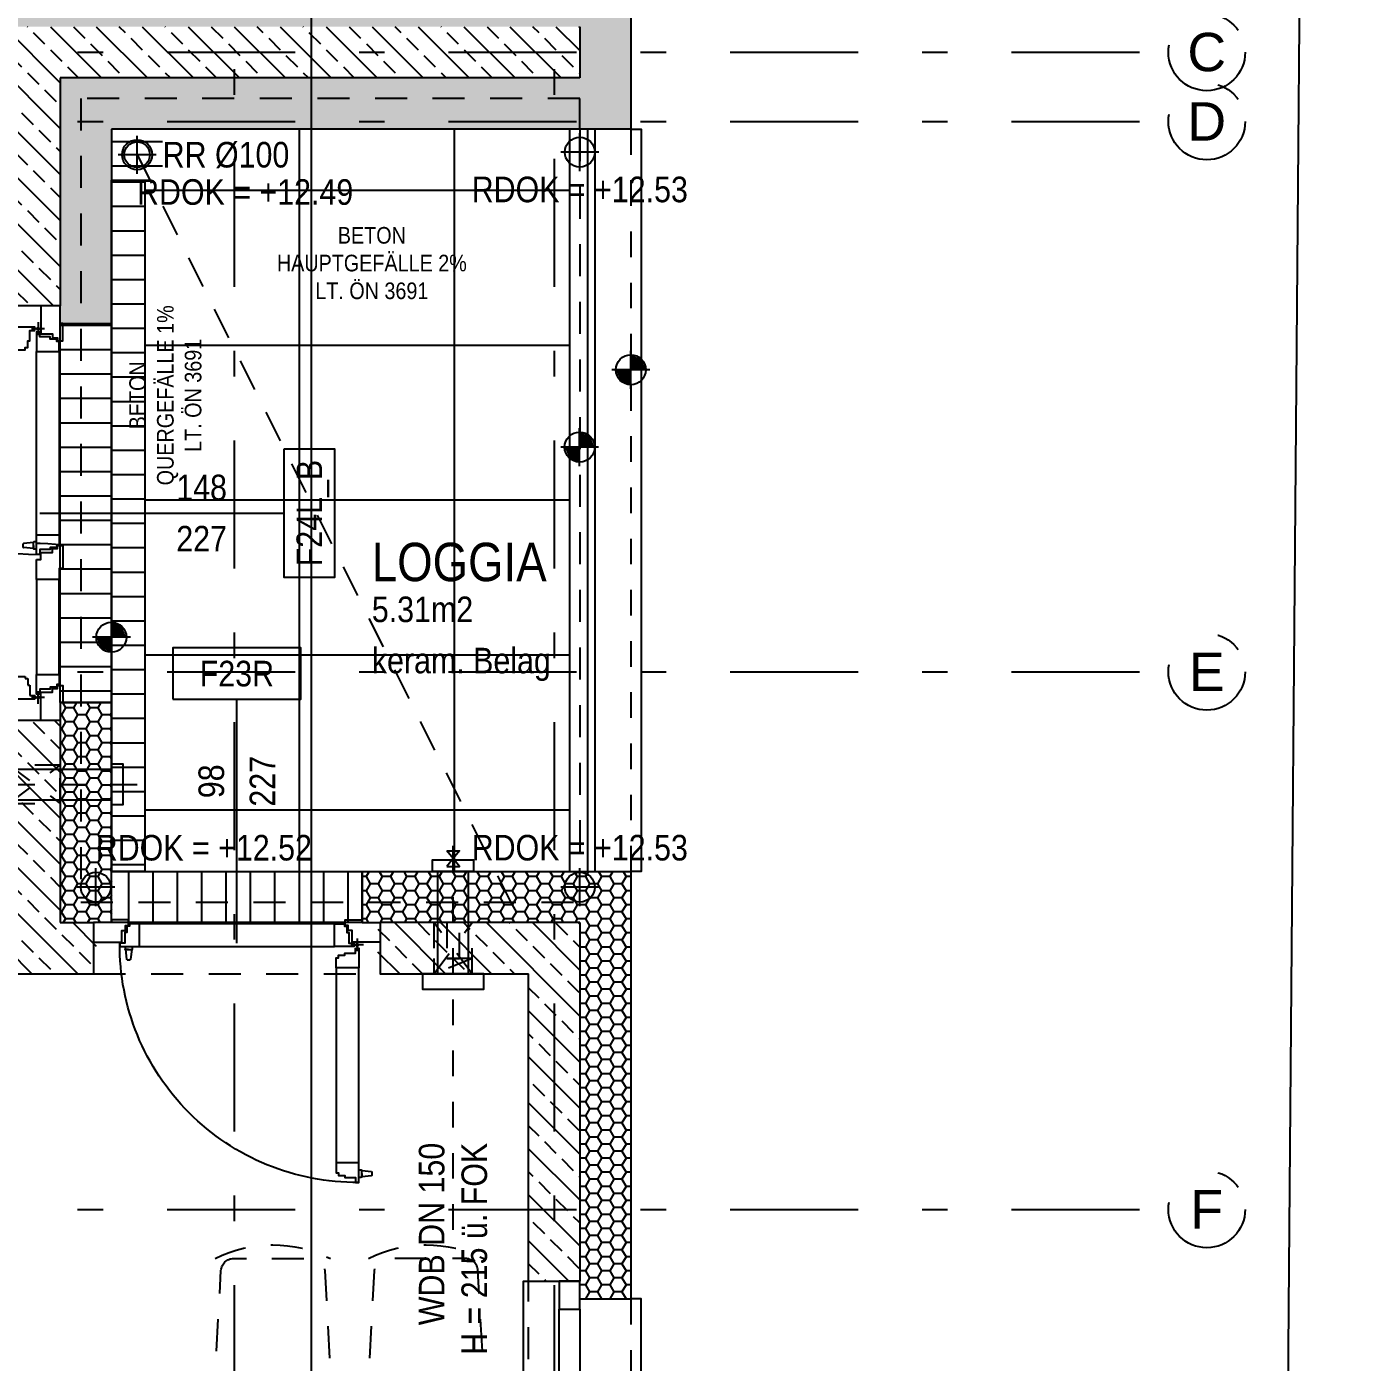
# Model space of a CAD drawing. Header units: millimetres. Extents: x 2821 to 2886, y 1688 to 1792.
# Drawn here: x 2880.12 to 2885.28, y 1729.22 to 1734.43 of the extents above; entities that cross this region are included whole.
import ezdxf
from ezdxf.enums import TextEntityAlignment as Align

# ---------------------------------------------------------------- set-up
doc = ezdxf.new("R2010")
doc.units = ezdxf.units.MM
doc.linetypes.add('HIDDEN2', pattern=[0.1875, 0.125, -0.0625])
doc.linetypes.add('STRICHPUNKT', pattern=[1, 0.5, -0.25, 0, -0.25])
for name, color, linetype in [('01-HID-G00-L04-ENTWÄSSERUNG', 8, 'HIDDEN2'), ('01-SYM-G00-L04-M0', 8, 'Continuous'), ('01-TXT---------M0', 1, 'Continuous'), ('01-TXT---------PP', 1, 'Continuous'), ('01-TXT-G00-L04-M0', 1, 'Continuous'), ('02-ANS-G00-L04-M0', 8, 'Continuous'), ('02-ANS-G00-L04-Rigol', 8, 'Continuous'), ('02-AXO-G00-L04-M0', 8, 'STRICHPUNKT'), ('02-DIM-G00-L04-ACHSEN', 8, 'Continuous'), ('02-FIL-G00-L04-LILA', 223, 'Continuous'), ('02-FIL-G00-L04-PLATTENBELAG', 253, 'Continuous'), ('02-FIL-G00-L04-STB', 8, 'Continuous'), ('02-HID-G00-L04-M0', 8, 'HIDDEN2'), ('02-TWA---------M0', 4, 'Continuous'), ('02-TWA-G00-L04-M0', 4, 'Continuous'), ('02-WDA---------M0', 8, 'Continuous'), ('02-WDA-G00-L04-M0', 8, 'Continuous'), ('03-SYM-G00-L04-M0', 8, 'Continuous'), ('04-HLP---------M0', 8, 'HIDDEN2'), ('04-STO---------M0', 1, 'Continuous'), ('04-STO-G00-L04-M0', 1, 'Continuous'), ('04-SYM---------EP', 8, 'Continuous'), ('04-SYM-G00-L04-EP', 8, 'Continuous'), ('04-TXT---------EP', 8, 'Continuous'), ('04-TXT-G00-L04-M0', 8, 'Continuous'), ('04-TXT-G00-L04-POS', 8, 'Continuous'), ('05-SYM---------M0', 8, 'Continuous'), ('05-TXT---------PP', 8, 'Continuous'), ('07-SAN---------M0', 8, 'Continuous'), ('07-SAN-G00-L04-M0', 8, 'Continuous'), ('09-SYM-G00-L04-GEHSTEIG', 8, 'Continuous'), ('09-VER-G00-L04-GRUNDSTÜCKSGRENZE', 161, 'Continuous')]:
    doc.layers.add(name, color=color, linetype=linetype)
doc.layers.add('07_MOB-G00-L04-M0', color=6, linetype='HIDDEN2', plot=False)
doc.styles.add('ARIAL', font='arial.ttf', dxfattribs={"width": 0.85})
doc.styles.get("Standard").update_dxf_attribs({"font": 'arial.ttf'})
doc.dimstyles.new('pp chromy&schneider', dxfattribs={"dimscale": 0.005, "dimtxt": 25, "dimasz": 10, "dimexe": 0, "dimexo": 0, "dimgap": 5, "dimtad": 1, "dimdec": 1, "dimlfac": 100, "dimrnd": 0.1, "dimzin": 9, "dimdsep": 46, "dimtxsty": 'ARIAL', "dimblk": 'c&s kote', "dimcen": 0, "dimse1": 1, "dimse2": 1, "dimclrd": 8, "dimclrt": 8, "dimadec": 0, "dimazin": 0, "dimtfac": 0.75, "dimtdec": 1, "dimtix": 1, "dimtmove": 2, "dimatfit": 0, "dimldrblk": 'NONE', "dimfxl": 1, "dimtolj": 1, "dimlwd": -1, "dimarcsym": 0})
pattern_1 = [(135, (2796.0732, 1683.69414), (-0.08980256, -0.08980256), []), (135, (2796.0732, 1683.78394), (-0.08980256, -0.08980256), [0.0635, -0.03175])]
pattern_2 = [(180, (2911.073195, 1728.69414), (-0.047625, -0.0274963), [0.03175, -0.0635]), (300, (2911.073195, 1728.69414), (0.047624994, -0.02749631), [0.03175, -0.0635]), (240, (2911.073195, 1728.69414), (-6e-09, -0.05499261), [-0.0635, 0.03175])]
pattern_3 = [(180, (2950.54736, 1762.02176), (-4e-11, -0.09525), [])]

# ---------------------------------------------------------------- blocks, each defined once
blk = doc.blocks.new('04-TXT')
blk.add_line((0, 0), (0.9529, 0))
at = {"layer": '04-TXT---------EP', "color": 8, "style": 'ARIAL', "width": 0.85}
blk.add_attdef('WIDTH', text='', height=0.1, dxfattribs=at).set_placement((0.6322, 0.05), align=Align.CENTER)
blk.add_attdef('HEIGHT', text='', height=0.1, dxfattribs=at).set_placement((0.6322, -0.05), align=Align.TOP_CENTER)
blk = doc.blocks.new('03-rar')
blk.add_circle((0, 0), 0.05)
at = {"layer": '01-TXT---------M0', "color": 8, "style": 'ARIAL', "width": 0.85}
blk.add_attdef('RR', text='', height=0.1, dxfattribs=at).set_placement((0, 0.1), align=Align.CENTER)
blk = doc.blocks.new('FENSTER_120')
at = {"layer": '02-WDA---------M0'}
for points in [[(-1.04, 0), (-1.04, -0.2)], [(-0.06, 0), (-0.06, -0.2)]]:
    blk.add_lwpolyline(points, dxfattribs=at)
at = {"layer": '04-HLP---------M0', "linetype": 'Continuous'}
for p, q in [((-0.0737, 0.9942), (-0.0637, 0.9942)), ((-0.0617, 0.9922), (-0.0235, 0.9879)), ((-0.0617, 0.9802), (-0.0617, 0.9922)), ((-0.0617, 0.9922), (-0.0617, 0.9682)), ((-0.0737, 0.9662), (-0.0637, 0.9662)), ((-0.0617, 0.9802), (-0.0617, 0.9682)), ((-0.0617, 0.9682), (-0.0235, 0.9724)), ((-0.0217, 0.986), (-0.0217, 0.9744)), ((-0.0217, 0.9802), (-0.0217, 0.9758)), ((-0.9849, 0.105), (-0.9807, 0.1432)), ((-0.9729, 0.105), (-0.9849, 0.105)), ((-0.9849, 0.105), (-0.9609, 0.105)), ((-0.9787, 0.145), (-0.9672, 0.145)), ((-0.9729, 0.145), (-0.9685, 0.145)), ((-0.9729, 0.105), (-0.9609, 0.105)), ((-0.9609, 0.105), (-0.9652, 0.1432)), ((-0.9869, 0.093), (-0.9869, 0.103)), ((-0.9589, 0.093), (-0.9589, 0.103))]:
    blk.add_line(p, q, dxfattribs=at)
for points in [[(-0.0868, 1.0153), (-0.0737, 1.0153), (-0.0737, 0.9383), (-0.162, 0.9383), (-0.162, 0.9773), (-0.1533, 0.9773), (-0.1533, 0.9873), (-0.1277, 0.9873), (-0.1277, 0.9953), (-0.0868, 0.9953)], [(-0.0868, 0.0993), (-0.0737, 0.0993), (-0.0737, 0.1763), (-0.162, 0.1763), (-0.162, 0.1372), (-0.1533, 0.1372), (-0.1533, 0.1273), (-0.1277, 0.1273), (-0.1277, 0.1193), (-0.0868, 0.1193)]]:
    blk.add_lwpolyline(points, close=True, dxfattribs=at)
for points in [[(-0.162, 0.1763), (-0.162, 0.9383)], [(-0.0737, 0.9383), (-0.0737, 0.1763)]]:
    blk.add_lwpolyline(points, dxfattribs=at)
at = {"layer": '04-HLP---------M0'}
for points in [[(-0.0797, 0.062), (-0.0797, 0.112)], [(-0.0547, 0.087), (-0.1047, 0.087)]]:
    blk.add_lwpolyline(points, dxfattribs=at)
blk.add_circle((-0.0797, 0.087), 0.00474, dxfattribs=at)
at = {"layer": '04-HLP---------M0', "linetype": 'Continuous'}
for centre, radius, start, end in [((-0.0797, 0.087), 0.9283, 89.6297, 180.4369), ((-0.0637, 0.9922), 0.002, 360, 90), ((-0.0637, 0.9682), 0.002, 270, 360), ((-0.0237, 0.986), 0.002, 360, 83.6598), ((-0.0237, 0.9744), 0.002, 276.3402, 360), ((-0.9849, 0.103), 0.002, 90, 180), ((-0.9787, 0.143), 0.002, 90, 173.6598), ((-0.9672, 0.143), 0.002, 6.3402, 90), ((-0.9609, 0.103), 0.002, 360, 90)]:
    blk.add_arc(centre, radius, start, end, dxfattribs=at)
at = {"layer": '04-STO---------M0'}
for points in [[(-1.11, 0.076), (-1, 0.076), (-1, 0.031), (-0.985, 0.031), (-0.985, 0.011), (-0.9731, 0.011), (-0.9731, -0.0105), (-1.04, -0.0105), (-1.04, 0), (-1.11, 0)], [(-1.008, 0.0799), (-1.008, 0.093), (-0.931, 0.093), (-0.931, 0.0047), (-0.97, 0.0047), (-0.97, 0.0135), (-0.98, 0.0135), (-0.98, 0.039), (-0.988, 0.039), (-0.988, 0.0799)], [(-0.092, 0.0799), (-0.092, 0.093), (-0.169, 0.093), (-0.169, 0.0047), (-0.13, 0.0047), (-0.13, 0.0135), (-0.12, 0.0135), (-0.12, 0.039), (-0.112, 0.039), (-0.112, 0.0799)], [(0.01, 0.076), (-0.1, 0.076), (-0.1, 0.031), (-0.115, 0.031), (-0.115, 0.011), (-0.1269, 0.011), (-0.1269, -0.0105), (-0.06, -0.0105), (-0.06, 0), (0.01, 0)]]:
    blk.add_lwpolyline(points, close=True, dxfattribs=at)
at = {"layer": '04-SYM---------EP'}
for points in [[(-0.931, 0.093), (-0.169, 0.093)], [(-0.169, 0.0047), (-0.931, 0.0047)]]:
    blk.add_lwpolyline(points, dxfattribs=at)
blk = doc.blocks.new('Fenster Doppelt 196')
at = {"layer": '02-WDA---------M0'}
for points in [[(-1.55, -0.2), (-1.55, -0.4)], [(-0.07, -0.2), (-0.07, -0.4)]]:
    blk.add_lwpolyline(points, dxfattribs=at)
at = {"layer": '04-HLP---------M0', "linetype": 'Continuous'}
for p, q in [((-0.0837, 0.748), (-0.0737, 0.748)), ((-0.0717, 0.746), (-0.0335, 0.7417)), ((-0.0717, 0.734), (-0.0717, 0.746)), ((-0.0717, 0.746), (-0.0717, 0.722)), ((-0.0717, 0.734), (-0.0717, 0.722)), ((-0.0317, 0.7398), (-0.0317, 0.7282)), ((-0.0317, 0.734), (-0.0317, 0.7296)), ((-0.0837, 0.72), (-0.0737, 0.72)), ((-0.0717, 0.722), (-0.0335, 0.7262)), ((-0.9507, -0.107), (-0.9507, -0.097)), ((-0.9487, -0.095), (-0.9445, -0.0568)), ((-0.9367, -0.095), (-0.9487, -0.095)), ((-0.9487, -0.095), (-0.9247, -0.095)), ((-0.9425, -0.055), (-0.931, -0.055)), ((-0.9367, -0.055), (-0.9323, -0.055)), ((-0.9367, -0.095), (-0.9247, -0.095)), ((-0.9247, -0.095), (-0.929, -0.0568)), ((-0.9227, -0.107), (-0.9227, -0.097))]:
    blk.add_line(p, q, dxfattribs=at)
for points in [[(-0.0968, 0.7691), (-0.0837, 0.7691), (-0.0837, 0.6921), (-0.172, 0.6921), (-0.172, 0.7311), (-0.1633, 0.7311), (-0.1633, 0.7411), (-0.1377, 0.7411), (-0.1377, 0.7491), (-0.0968, 0.7491)], [(-0.0968, -0.1007), (-0.0837, -0.1007), (-0.0837, -0.0237), (-0.172, -0.0237), (-0.172, -0.0628), (-0.1633, -0.0628), (-0.1633, -0.0727), (-0.1377, -0.0727), (-0.1377, -0.0807), (-0.0968, -0.0807)]]:
    blk.add_lwpolyline(points, close=True, dxfattribs=at)
for points in [[(-0.172, -0.0237), (-0.172, 0.6921)], [(-0.0837, 0.6921), (-0.0837, -0.0237)]]:
    blk.add_lwpolyline(points, dxfattribs=at)
at = {"layer": '04-HLP---------M0', "linetype": 'HIDDEN2', "ltscale": 0.4}
for points in [[(-1.5363, 0.4255), (-1.5193, 0.4255), (-1.5193, 0.4535), (-1.4743, 0.4535), (-1.4743, 0.4685), (-1.4543, 0.4685), (-1.4543, 0.4804), (-1.4328, 0.4804), (-1.4328, 0.3906), (-1.448, 0.3906), (-1.448, 0.3485), (-1.5363, 0.3485)], [(-1.5232, -0.1007), (-1.5363, -0.1007), (-1.5363, -0.0237), (-1.448, -0.0237), (-1.448, -0.0628), (-1.4567, -0.0628), (-1.4567, -0.0727), (-1.4823, -0.0727), (-1.4823, -0.0807), (-1.5232, -0.0807)]]:
    blk.add_lwpolyline(points, close=True, dxfattribs=at)
for points in [[(-1.5363, 0.3485), (-1.5363, -0.0237)], [(-1.448, -0.0237), (-1.448, 0.3485)]]:
    blk.add_lwpolyline(points, dxfattribs=at)
at = {"layer": '04-HLP---------M0'}
for points in [[(-1.5303, -0.138), (-1.5303, -0.088)], [(-0.0897, -0.138), (-0.0897, -0.088)], [(-1.5553, -0.113), (-1.5053, -0.113)], [(-0.0647, -0.113), (-0.1147, -0.113)]]:
    blk.add_lwpolyline(points, dxfattribs=at)
for centre in [(-1.5303, -0.113), (-0.0897, -0.113)]:
    blk.add_circle(centre, 0.00474, dxfattribs=at)
at = {"layer": '04-HLP---------M0', "linetype": 'Continuous'}
for centre, radius, start, end in [((-0.0897, -0.113), 0.8821, 90.4482, 180.4592), ((-0.0737, 0.746), 0.002, 360, 90), ((-0.0337, 0.7398), 0.002, 360, 83.6598), ((-0.0737, 0.722), 0.002, 270, 360), ((-0.0337, 0.7282), 0.002, 276.3402, 360), ((-0.9487, -0.097), 0.002, 90, 180), ((-0.9425, -0.057), 0.002, 90, 173.6598), ((-0.931, -0.057), 0.002, 6.3402, 90), ((-0.9247, -0.097), 0.002, 360, 90)]:
    blk.add_arc(centre, radius, start, end, dxfattribs=at)
at = {"layer": '04-HLP---------M0', "linetype": 'HIDDEN2', "ltscale": 0.4}
blk.add_arc((-1.5303, -0.113), 0.6013, 350.6676, 80.6676, dxfattribs=at)
at = {"layer": '04-STO---------M0'}
for points in [[(-1.62, -0.124), (-1.51, -0.124), (-1.51, -0.169), (-1.495, -0.169), (-1.495, -0.189), (-1.4831, -0.189), (-1.4831, -0.2105), (-1.55, -0.2105), (-1.55, -0.2), (-1.62, -0.2)], [(-1.518, -0.1201), (-1.518, -0.107), (-1.441, -0.107), (-1.441, -0.1953), (-1.48, -0.1953), (-1.48, -0.1865), (-1.49, -0.1865), (-1.49, -0.161), (-1.498, -0.161), (-1.498, -0.1201)], [(-0.9918, -0.107), (-0.9918, -0.124), (-0.9638, -0.124), (-0.9638, -0.169), (-0.9488, -0.169), (-0.9488, -0.189), (-0.9369, -0.189), (-0.9369, -0.2105), (-1.0267, -0.2105), (-1.0267, -0.1953), (-1.0688, -0.1953), (-1.0688, -0.107)], [(-0.9718, -0.1201), (-0.9718, -0.107), (-0.8948, -0.107), (-0.8948, -0.1953), (-0.9338, -0.1953), (-0.9338, -0.1865), (-0.9438, -0.1865), (-0.9438, -0.161), (-0.9518, -0.161), (-0.9518, -0.1201)], [(-0.102, -0.1201), (-0.102, -0.107), (-0.179, -0.107), (-0.179, -0.1953), (-0.14, -0.1953), (-0.14, -0.1865), (-0.13, -0.1865), (-0.13, -0.161), (-0.122, -0.161), (-0.122, -0.1201)], [(0, -0.124), (-0.11, -0.124), (-0.11, -0.169), (-0.125, -0.169), (-0.125, -0.189), (-0.1369, -0.189), (-0.1369, -0.2105), (-0.07, -0.2105), (-0.07, -0.2), (0, -0.2)]]:
    blk.add_lwpolyline(points, close=True, dxfattribs=at)
at = {"layer": '04-SYM---------EP'}
for points in [[(-1.0688, -0.107), (-1.441, -0.107)], [(-0.8948, -0.107), (-0.179, -0.107)], [(-1.441, -0.1953), (-1.0688, -0.1953)], [(-0.179, -0.1953), (-0.8948, -0.1953)]]:
    blk.add_lwpolyline(points, dxfattribs=at)
blk = doc.blocks.new('möbel_tisch')
at = {"flags": 128}
for points in [[(0.0979, 0.856, -0.39805), (0.1479, 0.9032), (0.4533, 0.9032, -0.39805), (0.5032, 0.856), (0.5226, 0.506, -0.430564), (0.4727, 0.4532), (0.1284, 0.4532, -0.430564), (0.0785, 0.506)], [(1.1021, 0.856, 0.39805), (1.0521, 0.9032), (0.7467, 0.9032, 0.39805), (0.6968, 0.856), (0.6774, 0.506, 0.430564), (0.7273, 0.4532), (1.0716, 0.4532, 0.430564), (1.1215, 0.506)], [(0.0979, -0.856, 0.39805), (0.1479, -0.9032), (0.4533, -0.9032, 0.39805), (0.5032, -0.856), (0.5226, -0.506, 0.430564), (0.4727, -0.4532), (0.1284, -0.4532, 0.430564), (0.0785, -0.506)], [(1.1021, -0.856, -0.39805), (1.0521, -0.9032), (0.7467, -0.9032, -0.39805), (0.6968, -0.856), (0.6774, -0.506, -0.430564), (0.7273, -0.4532), (1.0716, -0.4532, -0.430564), (1.1215, -0.506)]]:
    blk.add_lwpolyline(points, format="xyb", close=True, dxfattribs=at)
blk.add_lwpolyline([(1.2, 0.4), (0, 0.4), (0, -0.4), (1.2, -0.4)], close=True)
for centre, start, end in [((0.3006, 0.4532), 63.4349, 116.5651), ((0.8994, 0.4532), 63.4349, 116.5651), ((0.3006, -0.4532), 243.4349, 296.5651), ((0.8994, -0.4532), 243.4349, 296.5651)]:
    blk.add_arc(centre, 0.5031, start, end)
blk = doc.blocks.new('WANDLÜFER')
at = {"layer": '02-TWA---------M0', "linetype": 'HIDDEN2', "ltscale": 0.75}
for points in [[(0.075, 0), (0.075, -0.2), (-0.075, -0.2), (-0.075, 0), (0.075, 0)], [(-0.075, 0), (0.075, -0.2)], [(0.075, 0), (-0.075, -0.2)]]:
    blk.add_lwpolyline(points, dxfattribs=at)
at = {"layer": '07-SAN---------M0', "linetype": 'STRICHPUNKT', "ltscale": 0.1}
blk.add_lwpolyline([(0, 1), (0, -0.53)], dxfattribs=at)
at = {"layer": '07-SAN---------M0'}
for points in [[(0, 0), (-0.12, 0), (-0.12, 0.06), (0.12, 0.06), (0.12, 0)], [(0.08, -0.4), (-0.08, -0.4), (-0.08, -0.445), (0.08, -0.445)]]:
    blk.add_lwpolyline(points, close=True, dxfattribs=at)
for points in [[(-0.06, 0), (-0.06, -0.4)], [(0.06, 0), (0.06, -0.4)]]:
    blk.add_lwpolyline(points, dxfattribs=at)
blk = doc.blocks.new('c&s kote')
at = {"color": 8}
for p, q in [((0, -2), (0, 2)), ((0, 2), (0, -2)), ((-2, 0), (2, 0)), ((2, 0), (-2, 0))]:
    blk.add_line(p, q, dxfattribs=at)
blk.add_circle((0, 0), 0.5, dxfattribs=at)
blk = doc.blocks.new('*D1161')
at = {"layer": '02-DIM-G00-L04-ACHSEN', "color": 8, "transparency": 16777216}
blk.add_arc((2882.1858, 1743.5541), 0.3783, 7.5792, 82.4208, dxfattribs=at)
at = {"layer": 'Defpoints', "color": 0, "transparency": 16777216}
for p in [(2882.1858, 1746.0178), (2882.5134, 1743.7433), (2850.8966, 1743.5541), (2884.5858, 1743.5541), (2882.1858, 1711.0904)]:
    blk.add_point(p, dxfattribs=at)
at = {"layer": '02-DIM-G00-L04-ACHSEN', "color": 8, "transparency": 16777216, "xscale": 0.05, "yscale": 0.05, "zscale": 0.05}
for p, rotation in [((2882.1858, 1743.9324), 176.2103799030817), ((2882.5641, 1743.5541), 273.7896200982518)]:
    blk.add_blockref('c&s kote', p, dxfattribs=dict(at, rotation=rotation))
at = {"layer": '02-DIM-G00-L04-ACHSEN', "color": 8, "transparency": 16777216, "insert": (2882.5161, 1743.8844), "char_height": 0.125, "attachment_point": 5, "rotation": 315, "style": 'ARIAL'}
blk.add_mtext('\\A1;90.00°', dxfattribs=at)
blk = doc.blocks.new('_None')
blk = doc.blocks.new('*D1198')
at = {"layer": '02-DIM-G00-L04-ACHSEN', "color": 8, "transparency": 16777216}
blk.add_arc((2854.0158, 1714.1608), 0.9465, 182.3395, 266.973, dxfattribs=at)
at = {"layer": 'Defpoints', "color": 0, "transparency": 16777216}
for p in [(2854.0158, 1746.0178), (2850.9732, 1714.1973), (2884.5858, 1713.794), (2853.1924, 1713.6941), (2854.0158, 1711.0904)]:
    blk.add_point(p, dxfattribs=at)
at = {"layer": '02-DIM-G00-L04-ACHSEN', "color": 8, "transparency": 16777216, "xscale": 0.05, "yscale": 0.05, "zscale": 0.05}
for p, rotation in [((2853.0694, 1714.1722), 90.82598231942104), ((2854.0158, 1713.2143), 358.4865013265463)]:
    blk.add_blockref('c&s kote', p, dxfattribs=dict(at, rotation=rotation))
at = {"layer": '02-DIM-G00-L04-ACHSEN', "color": 8, "transparency": 16777216, "insert": (2853.4057, 1713.558), "char_height": 0.125, "attachment_point": 5, "rotation": 314.6562, "style": 'ARIAL'}
blk.add_mtext('\\A1;90.69°', dxfattribs=at)
blk = doc.blocks.new('*D1199')
at = {"layer": '02-DIM-G00-L04-ACHSEN', "color": 8, "transparency": 16777216}
blk.add_arc((2882.1858, 1713.8228), 0.9163, 273.127, 356.1855, dxfattribs=at)
at = {"layer": 'Defpoints', "color": 0, "transparency": 16777216}
for p in [(2882.1858, 1746.0178), (2850.9732, 1714.1973), (2884.5858, 1713.794), (2882.6408, 1713.0274), (2882.1858, 1711.0904)]:
    blk.add_point(p, dxfattribs=at)
at = {"layer": '02-DIM-G00-L04-ACHSEN', "color": 8, "transparency": 16777216, "xscale": 0.05, "yscale": 0.05, "zscale": 0.05}
for p, rotation in [((2883.102, 1713.8118), 87.74900272405769), ((2882.1858, 1712.9065), 181.563480922196)]:
    blk.add_blockref('c&s kote', p, dxfattribs=dict(at, rotation=rotation))
at = {"layer": '02-DIM-G00-L04-ACHSEN', "color": 8, "transparency": 16777216, "insert": (2882.8923, 1713.1078), "char_height": 0.125, "attachment_point": 5, "rotation": 224.6562, "style": 'ARIAL'}
blk.add_mtext('\\A1;89.31°', dxfattribs=at)
blk = doc.blocks.new('türachse&qualität')
at = {"layer": '05-SYM---------M0'}
blk.add_line((-0.4, 0), (-0.4, 0), dxfattribs=at)
at = {"layer": '05-TXT---------PP'}
blk.add_lwpolyline([(-0.5, -0.25), (-0.5, 0.25), (-0.7, 0.25), (-0.7, -0.25)], close=True, dxfattribs=at)
at = {"layer": '05-TXT---------PP', "color": 8, "style": 'ARIAL', "text_generation_flag": 6, "width": 0.85}
blk.add_attdef('POS.NR.', text='', height=0.1, rotation=270, dxfattribs=at).set_placement((-0.6529, -0.0112), align=Align.TOP_CENTER)
blk = doc.blocks.new('01-HK2')
for p, q in [((0, -0.098), (0, 0.098)), ((0.098, 0), (-0.098, 0))]:
    blk.add_line(p, q)
blk.add_circle((0, 0), 0.0773)
at = {"layer": '01-TXT---------M0', "color": 8, "style": 'ARIAL', "width": 0.85}
blk.add_attdef('HEIGHT', text='', height=0.1, rotation=360, dxfattribs=at).set_placement((0, 0.132), align=Align.BOTTOM_CENTER)
blk = doc.blocks.new('07_Kemper-ventil')
at = {"layer": '02-TWA---------M0', "linetype": 'HIDDEN2', "ltscale": 0.5}
for points in [[(-0.075, 0), (-0.075, -0.06), (0.075, -0.06), (0.075, 0), (-0.075, 0)], [(-0.025, -0.06), (-0.025, -0.2), (0.025, -0.2), (0.025, -0.06)]]:
    blk.add_lwpolyline(points, close=True, dxfattribs=at)
blk.add_lwpolyline([(-0.075, -0.06), (0.075, 0)], dxfattribs=at)
at = {"layer": '07-SAN---------M0', "linetype": 'STRICHPUNKT', "ltscale": 0.1}
blk.add_lwpolyline([(0, 0), (0, -0.48)], dxfattribs=at)
at = {"layer": '07-SAN---------M0'}
for points in [[(0.025, -0.42), (-0.025, -0.42), (0, -0.45), (0.025, -0.42)], [(0.025, -0.48), (-0.025, -0.48), (0, -0.45), (0.025, -0.48)]]:
    blk.add_lwpolyline(points, close=True, dxfattribs=at)
blk = doc.blocks.new('01-SQM')
at = {"layer": '01-TXT---------M0', "color": 1, "style": 'ARIAL', "width": 0.85}
blk.add_attdef('ROOM', (0, 0), '', height=0.15, dxfattribs=at)
blk.add_attdef('AREA', text='', height=0.1, dxfattribs=at).set_placement((0, -0.06), align=Align.TOP_LEFT)
at = {"layer": '01-TXT---------PP', "color": 1, "style": 'ARIAL', "width": 0.85}
blk.add_attdef('NR', text='', height=0.15, dxfattribs=at).set_placement((-0.1173, 0), align=Align.RIGHT)
blk.add_attdef('FLOOR', text='', height=0.1, dxfattribs=at).set_placement((0, -0.26), align=Align.TOP_LEFT)

msp = doc.modelspace()

# ---------------------------------------------------------------- hatches: boundary and pattern name
at = {"layer": '02-ANS-G00-L04-Rigol'}
h = msp.add_hatch(dxfattribs=at)
h.set_pattern_fill('ANSI31', color=256, scale=0.03, angle=422.0465, style=0)
h.set_pattern_definition([(5e-14, (2796.07319, 1683.69414), (-1e-16, 0.09525), [])])
h.paths.add_polyline_path([(2880.4558, 1734.0341), (2880.4558, 1733.8341), (2880.6558, 1733.8341), (2880.6558, 1734.0341)])
h = msp.add_hatch(dxfattribs=at)
h.set_pattern_fill('ANSI31', color=256, scale=0.03, angle=422.339, style=0)
h.set_pattern_definition(pattern_3)
h.paths.add_polyline_path([(2880.5858, 1731.1341), (2880.4558, 1731.1341), (2880.4558, 1733.8341), (2880.5858, 1733.8341)])
h = msp.add_hatch(dxfattribs=at)
h.set_pattern_fill('ANSI31', color=256, scale=0.03, angle=422.339, style=0)
h.set_pattern_definition(pattern_3)
h.paths.add_polyline_path([(2880.5858, 1731.1341), (2880.4558, 1731.1341), (2880.4558, 1733.8341), (2880.5858, 1733.8341)])
h = msp.add_hatch(dxfattribs=at)
h.set_pattern_fill('ANSI31', color=256, scale=0.03, angle=422.339, style=0)
h.set_pattern_definition([(180, (2950.34736, 1761.27176), (-4e-11, -0.09525), [])])
h.paths.add_polyline_path([(2880.4558, 1731.7941), (2880.2558, 1731.7941), (2880.2558, 1733.2741), (2880.4558, 1733.2741)])
h = msp.add_hatch(dxfattribs=at)
h.set_pattern_fill('ANSI31', color=256, scale=0.03, angle=512.339, style=0)
h.set_pattern_definition([(270, (2851.94821, 1801.02567), (0.09525, -4e-11), [])])
h.paths.add_polyline_path([(2881.4358, 1731.1341), (2881.4358, 1730.9341), (2880.4558, 1730.9341), (2880.4558, 1731.1341)])
at = {"layer": '02-FIL-G00-L04-LILA'}
h = msp.add_hatch(dxfattribs=at)
h.set_pattern_fill('HONEY', color=256, scale=0.01, angle=107.0465, style=0)
h.set_pattern_definition([(90, (2911.073195, 1728.69414), (-0.0274963, 0.047625), [0.03175, -0.0635]), (210, (2911.073195, 1728.69414), (-0.02749631, -0.047624994), [0.03175, -0.0635]), (150, (2911.073195, 1728.69414), (-0.05499261, 6e-09), [-0.0635, 0.03175])])
h.paths.add_polyline_path([(2879.6358, 1734.6341), (2879.6358, 1734.6341), (2879.4358, 1734.6341), (2879.4358, 1735.6941), (2879.2358, 1735.6941), (2879.2358, 1735.6241), (2879.2358, 1734.4341), (2882.2858, 1734.4341), (2882.2858, 1734.2341), (2880.2558, 1734.2341), (2880.2558, 1733.3441), (2880.2558, 1733.2741), (2880.4558, 1733.2741), (2880.4558, 1734.0341), (2880.5858, 1734.0341), (2882.4858, 1734.0341), (2882.4858, 1734.6341)])
h = msp.add_hatch(dxfattribs=at)
h.set_pattern_fill('HONEY', color=256, scale=0.01, angle=197.0465, style=0)
h.set_pattern_definition(pattern_2)
h.paths.add_polyline_path([(2880.2558, 1731.7941), (2880.2558, 1731.7241), (2880.2558, 1730.9341), (2880.3858, 1730.9341), (2880.4558, 1730.9341), (2880.4558, 1731.1341), (2880.4558, 1731.7941)])
h = msp.add_hatch(dxfattribs=at)
h.set_pattern_fill('HONEY', color=256, scale=0.01, angle=197.0465, style=0)
h.set_pattern_definition(pattern_2)
h.paths.add_polyline_path([(2881.4358, 1731.1341), (2881.4358, 1730.9341), (2881.5058, 1730.9341), (2882.2858, 1730.9341), (2882.2858, 1729.5341), (2882.2858, 1729.4641), (2882.4858, 1729.4641), (2882.4858, 1731.1341)])
at = {"layer": '02-FIL-G00-L04-STB'}
h = msp.add_hatch(dxfattribs=at)
h.set_pattern_fill('ANSI33', color=256, scale=0.02, angle=197.0465, style=0)
h.set_pattern_definition(pattern_1)
h.paths.add_polyline_path([(2876.4858, 1734.2341), (2880.0558, 1734.2341), (2880.0558, 1733.3441), (2880.2558, 1733.3441), (2880.2558, 1734.2341), (2882.2858, 1734.2341), (2882.2858, 1734.4341), (2879.2358, 1734.4341), (2879.2358, 1735.6341), (2879.0358, 1735.6341), (2879.0358, 1734.4341), (2876.2358, 1734.4341), (2876.2358, 1734.3541), (2876.2358, 1734.2341), (2876.2858, 1734.2341), (2876.2858, 1727.0591), (2876.4858, 1727.0591)])
h = msp.add_hatch(dxfattribs=at)
h.set_pattern_fill('ANSI33', color=256, scale=0.02, angle=197.0465, style=0)
h.set_pattern_definition(pattern_1)
h.paths.add_polyline_path([(2880.2558, 1731.7241), (2880.0558, 1731.7241), (2880.0558, 1730.7341), (2880.3958, 1730.7341), (2880.3958, 1730.9341), (2880.2558, 1730.9341)])
h = msp.add_hatch(dxfattribs=at)
h.set_pattern_fill('ANSI33', color=256, scale=0.02, angle=197.0465, style=0)
h.set_pattern_definition(pattern_1)
h.paths.add_polyline_path([(2882.2858, 1730.9341), (2881.4958, 1730.9341), (2881.4958, 1730.7341), (2882.0858, 1730.7341), (2882.0858, 1729.5341), (2882.2858, 1729.5341)])

# ---------------------------------------------------------------- linework, layer by layer
for p, q in [((2882.4853, 1733.0199), (2882.4853, 1733.1684)), ((2882.5595, 1733.0941), (2882.4111, 1733.0941)), ((2882.2853, 1732.7178), (2882.2853, 1732.8662)), ((2882.3595, 1732.792), (2882.2111, 1732.792)), ((2880.4553, 1731.9748), (2880.4553, 1732.1233)), ((2880.5295, 1732.049), (2880.3811, 1732.049))]:
    msp.add_line(p, q)
for centre in [(2882.4853, 1733.0941), (2882.2853, 1732.792), (2880.4553, 1732.049)]:
    msp.add_circle(centre, 0.0586)
for points in [[(2882.4853, 1733.1527), (2882.5267, 1733.1356), (2882.4853, 1733.0941)], [(2882.4267, 1733.0941), (2882.4439, 1733.0527), (2882.4853, 1733.0941)], [(2882.4439, 1733.0527), (2882.4853, 1733.0355), (2882.4853, 1733.0941)], [(2882.4853, 1733.0941), (2882.5439, 1733.0941), (2882.5267, 1733.1356)], [(2882.2853, 1732.8506), (2882.3267, 1732.8334), (2882.2853, 1732.792)], [(2882.2853, 1732.792), (2882.3439, 1732.792), (2882.3267, 1732.8334)], [(2882.2267, 1732.792), (2882.2439, 1732.7506), (2882.2853, 1732.792)], [(2882.2439, 1732.7506), (2882.2853, 1732.7334), (2882.2853, 1732.792)], [(2880.4553, 1732.1076), (2880.4967, 1732.0905), (2880.4553, 1732.049)], [(2880.3967, 1732.049), (2880.4139, 1732.0076), (2880.4553, 1732.049)], [(2880.4139, 1732.0076), (2880.4553, 1731.9904), (2880.4553, 1732.049)], [(2880.4553, 1732.049), (2880.5139, 1732.049), (2880.4967, 1732.0905)]]:
    msp.add_solid(points)
at = {"layer": '01-HID-G00-L04-ENTWÄSSERUNG'}
msp.add_lwpolyline([(2880.5558, 1733.9341), (2882.0208, 1731.0041)], dxfattribs=at)
for points in [[(2881.6732, 1733.2941, 0, 0, 0), (2881.4232, 1733.2941, 0.05, 0, 0), (2881.2732, 1733.2941, 0, 0, 0)], [(2880.883, 1732.7941, 0, 0, 0), (2880.883, 1733.0441, 0.05, 0, 0), (2880.883, 1733.1941, 0, 0, 0)]]:
    msp.add_lwpolyline(points, format="xyseb", dxfattribs=at)
at = {"layer": '02-ANS-G00-L04-M0'}
for points in [[(2882.2458, 1734.0341), (2882.2458, 1731.1341)], [(2882.4858, 1734.0341), (2882.5258, 1734.0341), (2882.5258, 1731.1341), (2882.4858, 1731.1341)], [(2882.0858, 1724.5041), (2882.0658, 1724.5041), (2882.0658, 1729.5341), (2882.0858, 1729.5341)], [(2882.4858, 1724.5741), (2882.5258, 1724.5741), (2882.5258, 1729.4641), (2882.4858, 1729.4641)]]:
    msp.add_lwpolyline(points, dxfattribs=at)
msp.add_lwpolyline([(2882.3158, 1734.0341), (2882.3158, 1731.1341), (2882.3458, 1731.1341), (2882.3458, 1734.0341)], close=True, dxfattribs=at)
at = {"layer": '02-ANS-G00-L04-Rigol'}
for points in [[(2880.5858, 1731.1341), (2880.4558, 1731.1341), (2880.4558, 1733.8341), (2880.5858, 1733.8341)], [(2880.5858, 1731.1341), (2880.4558, 1731.1341), (2880.4558, 1733.8341), (2880.5858, 1733.8341)], [(2880.4558, 1731.7941), (2880.2558, 1731.7941), (2880.2558, 1733.2741), (2880.4558, 1733.2741)], [(2881.4358, 1731.1341), (2881.4358, 1730.9341), (2880.4558, 1730.9341), (2880.4558, 1731.1341)]]:
    msp.add_lwpolyline(points, close=True, dxfattribs=at)
at = {"layer": '02-AXO-G00-L04-M0'}
for points in [[(2880.9358, 1746.0178), (2880.9358, 1711.0904)], [(2882.1858, 1746.0178), (2882.1858, 1711.0904)], [(2850.9732, 1734.3341), (2884.5858, 1734.3341)], [(2850.9732, 1734.0641), (2884.5858, 1734.0641)], [(2850.9732, 1731.9141), (2884.5858, 1731.9141)], [(2850.9732, 1729.8141), (2884.5858, 1729.8141)]]:
    msp.add_lwpolyline(points, dxfattribs=at)
for centre in [(2884.7358, 1734.3341), (2884.7358, 1734.0641), (2884.7358, 1731.9141), (2884.7358, 1729.8141)]:
    msp.add_circle(centre, 0.15, dxfattribs=at)
at = {"layer": '02-FIL-G00-L04-PLATTENBELAG'}
for points in [[(2881.1908, 1731.1341), (2881.1908, 1734.0341)], [(2881.7958, 1731.1341), (2881.7958, 1734.0341)], [(2882.2458, 1733.7941), (2880.5858, 1733.7941)], [(2882.2458, 1733.1891), (2880.5858, 1733.1891)], [(2882.2458, 1732.5841), (2880.5858, 1732.5841)], [(2882.2458, 1731.9791), (2880.5858, 1731.9791)], [(2882.2458, 1731.3741), (2880.5858, 1731.3741)]]:
    msp.add_lwpolyline(points, dxfattribs=at)
at = {"layer": '02-HID-G00-L04-M0'}
for points in [[(2882.2858, 1734.0341), (2882.2858, 1734.1541), (2880.3358, 1734.1541), (2880.3358, 1734.1541), (2880.3358, 1731.0141), (2880.3358, 1731.0141), (2882.2858, 1731.0141), (2882.2858, 1731.1341)], [(2882.2858, 1734.0341), (2882.2858, 1731.1341)], [(2880.4558, 1733.2741), (2880.4558, 1731.7941)], [(2880.4558, 1731.1341), (2881.4358, 1731.1341)], [(2880.3858, 1730.7341), (2881.5058, 1730.7341)], [(2882.0858, 1724.5041), (2882.0858, 1729.5341)]]:
    msp.add_lwpolyline(points, dxfattribs=at)
at = {"layer": '02-HID-G00-L04-M0', "ltscale": 0.5}
for points in [[(2882.4858, 1734.0341), (2882.4858, 1731.1341)], [(2882.4858, 1729.4641), (2882.4858, 1724.5741)]]:
    msp.add_lwpolyline(points, dxfattribs=at)
at = {"layer": '02-TWA-G00-L04-M0'}
for p, q in [((2882.2858, 1734.2341), (2880.2558, 1734.2341)), ((2880.2558, 1734.2341), (2880.2558, 1733.3441)), ((2880.2558, 1731.7241), (2880.2558, 1730.9341)), ((2880.2558, 1730.9341), (2880.3858, 1730.9341)), ((2880.0558, 1730.7341), (2880.3858, 1730.7341))]:
    msp.add_line(p, q, dxfattribs=at)
for points in [[(2882.2858, 1734.4341), (2882.2858, 1734.2341)], [(2882.2858, 1734.4341), (2882.2858, 1734.2341)], [(2880.2558, 1733.3441), (2880.0558, 1733.3441)], [(2880.2558, 1731.7241), (2880.0558, 1731.7241)], [(2880.3858, 1730.9341), (2880.3858, 1730.7341)], [(2882.2858, 1730.9341), (2881.5058, 1730.9341), (2881.5058, 1730.7341), (2882.0858, 1730.7341)], [(2882.2858, 1730.9341), (2882.2858, 1729.5341)], [(2882.0858, 1729.5341), (2882.0858, 1730.7341)], [(2882.0858, 1729.5341), (2882.2858, 1729.5341)]]:
    msp.add_lwpolyline(points, dxfattribs=at)
at = {"layer": '02-WDA-G00-L04-M0'}
for p, q in [((2880.4558, 1734.0341), (2880.4558, 1733.2741)), ((2882.4858, 1734.0341), (2880.4558, 1734.0341)), ((2880.4558, 1731.7941), (2880.4558, 1731.1341)), ((2881.4358, 1731.1341), (2882.4858, 1731.1341))]:
    msp.add_line(p, q, dxfattribs=at)
for points in [[(2882.4858, 1734.6341), (2882.4858, 1734.0341)], [(2882.4858, 1734.6341), (2882.4858, 1734.0341)], [(2882.4858, 1731.1341), (2882.4858, 1729.4641)], [(2882.2858, 1729.4641), (2882.4858, 1729.4641)]]:
    msp.add_lwpolyline(points, dxfattribs=at)
at = {"layer": '04-STO-G00-L04-M0'}
msp.add_lwpolyline([(2882.2858, 1729.4241), (2882.2858, 1729.5341), (2882.2058, 1729.5341), (2882.2058, 1729.4241)], close=True, dxfattribs=at)
at = {"layer": '04-SYM-G00-L04-EP'}
for points in [[(2882.2058, 1724.6141), (2882.2058, 1729.4241)], [(2882.2858, 1729.4241), (2882.2858, 1724.6141)]]:
    msp.add_lwpolyline(points, dxfattribs=at)
at = {"layer": '09-SYM-G00-L04-GEHSTEIG'}
msp.add_lwpolyline([(2883.6726, 1708.271), (2883.6622, 1713.412, 0.186744), (2884.5876, 1713.8478, 0.224279), (2884.9686, 1714.9966), (2885.0165, 1724.1902), (2885.0564, 1729.4309), (2885.0564, 1729.4309), (2885.0564, 1729.4309), (2885.1138, 1736.3246), (2885.171, 1745.1734), (2885.171, 1745.1734), (2885.171, 1745.1734), (2885.2449, 1758.7955), (2885.285, 1764.9108)], format="xyb", dxfattribs=at)
at = {"layer": '09-VER-G00-L04-GRUNDSTÜCKSGRENZE'}
msp.add_lwpolyline([(2881.2358, 1713.5408), (2870.0728, 1713.6681), (2853.5776, 1713.8715), (2853.67, 1743.8156), (2826.752, 1743.7645), (2826.622, 1743.7651), (2826.7045, 1759.9328), (2826.7143, 1761.8452), (2841.708, 1761.9614), (2864.0708, 1762.0169), (2863.9531, 1743.8344), (2864.0873, 1743.8353), (2881.2358, 1743.8679)], close=True, dxfattribs=at)

# ---------------------------------------------------------------- block references
at = {"layer": '01-SYM-G00-L04-M0'}
ref = msp.add_blockref('01-HK2', (2880.5558, 1733.9341), dxfattribs=dict(at, xscale=0.7575757580343634, yscale=0.7575757580735277, zscale=0.7575757580681662, rotation=1.76090814e-08))
ref.add_attrib('HEIGHT', 'RDOK = +12.49', dxfattribs={"layer": '01-TXT---------M0', "color": 8, "height": 0.1, "rotation": 0, "style": 'ARIAL', "width": 0.85}).set_placement((2880.5558, 1733.7084), align=Align.BOTTOM_LEFT)
ref = msp.add_blockref('01-HK2', (2882.2858, 1733.9441), dxfattribs=dict(at, xscale=0.7575757580343634, yscale=0.7575757580735277, zscale=0.7575757580681662, rotation=1.76090814e-08))
ref.add_attrib('HEIGHT', 'RDOK = +12.53', dxfattribs={"layer": '01-TXT---------M0', "color": 8, "height": 0.1, "rotation": 0, "style": 'ARIAL', "width": 0.85}).set_placement((2882.2858, 1733.7184), align=Align.BOTTOM_CENTER)
ref = msp.add_blockref('01-HK2', (2880.3944, 1731.0727), dxfattribs=dict(at, xscale=0.7575757580343634, yscale=0.7575757580735277, zscale=0.7575757580681662, rotation=1.76090814e-08))
ref.add_attrib('HEIGHT', 'RDOK = +12.52', dxfattribs={"layer": '01-TXT---------M0', "color": 8, "height": 0.1, "rotation": 0, "style": 'ARIAL', "width": 0.85}).set_placement((2880.3944, 1731.1469), align=Align.BOTTOM_LEFT)
ref = msp.add_blockref('01-HK2', (2882.2858, 1731.0727), dxfattribs=dict(at, xscale=0.7575757580343634, yscale=0.7575757580735277, zscale=0.7575757580681662, rotation=1.76090814e-08))
ref.add_attrib('HEIGHT', 'RDOK = +12.53', dxfattribs={"layer": '01-TXT---------M0', "color": 8, "height": 0.1, "rotation": 0, "style": 'ARIAL', "width": 0.85}).set_placement((2882.2858, 1731.147), align=Align.BOTTOM_CENTER)
at = {"layer": '01-TXT-G00-L04-M0', "rotation": 359.9999999949974}
msp.add_blockref('01-SQM', (2881.4732, 1732.2681), dxfattribs=at).add_auto_attribs({'ROOM': 'LOGGIA', 'AREA': '5.31m2', 'FLOOR': 'keram. Belag'})
at = {"layer": '03-SYM-G00-L04-M0'}
ref = msp.add_blockref('03-rar', (2880.5558, 1733.9341), dxfattribs=at)
ref.add_attrib('RR', 'RR %%c100', (2880.6558, 1733.8841), dxfattribs={"layer": '01-TXT---------M0', "color": 8, "height": 0.1, "rotation": 0, "style": 'ARIAL', "width": 0.85})
at = {"layer": '04-SYM-G00-L04-EP', "rotation": 90}
msp.add_blockref('Fenster Doppelt 196', (2880.0558, 1733.3441), dxfattribs=at)
at = {"layer": '04-SYM-G00-L04-EP', "xscale": -1, "rotation": 180.0000000041688}
msp.add_blockref('FENSTER_120', (2881.4958, 1730.9341), dxfattribs=at)
at = {"layer": '04-TXT-G00-L04-M0'}
for p, rotation, values in [((2880.1758, 1732.5341), 359.999999964982, {'WIDTH': '148', 'HEIGHT': '227'}), ((2880.9458, 1730.8541), 89.9999999633144, {'WIDTH': '98', 'HEIGHT': '227'})]:
    msp.add_blockref('04-TXT', p, dxfattribs=dict(at, rotation=rotation)).add_auto_attribs(values)
at = {"layer": '04-TXT-G00-L04-POS'}
ref = msp.add_blockref('türachse&qualität', (2880.6288, 1732.5341), dxfattribs=dict(at, rotation=179.9999963481166))
ref.add_attrib('POS.NR.', 'F24L_B', dxfattribs={"layer": '05-TXT---------PP', "color": 8, "height": 0.1, "rotation": 90, "style": 'ARIAL', "width": 0.85}).set_placement((2881.2288, 1732.5341), align=Align.MIDDLE_CENTER)
ref = msp.add_blockref('türachse&qualität', (2880.9458, 1731.3071), dxfattribs=dict(at, rotation=269.9999963481166))
ref.add_attrib('POS.NR.', 'F23R', dxfattribs={"layer": '05-TXT---------PP', "color": 8, "height": 0.1, "rotation": 180, "style": 'ARIAL', "text_generation_flag": 6, "width": 0.85}).set_placement((2880.9458, 1731.9071), align=Align.MIDDLE_CENTER)
at = {"layer": '07-SAN-G00-L04-M0', "xscale": -1}
for p, rotation in [((2880.0558, 1731.4741), 89.99999998665979), ((2881.7908, 1730.7342), 179.999999985826)]:
    msp.add_blockref('WANDLÜFER', p, dxfattribs=dict(at, rotation=rotation))
at = {"layer": '07-SAN-G00-L04-M0', "rotation": 179.9999999608131}
msp.add_blockref('07_Kemper-ventil', (2881.7908, 1730.7341), dxfattribs=at)
at = {"layer": '07_MOB-G00-L04-M0', "xscale": -1, "rotation": 359.9999999458054}
msp.add_blockref('möbel_tisch', (2881.9858, 1728.7191), dxfattribs=at)

# ---------------------------------------------------------------- texts
at = {"layer": '01-HID-G00-L04-ENTWÄSSERUNG', "insert": (2881.4732, 1733.3691), "char_height": 0.065, "width": 0.7646, "attachment_point": 8, "style": 'ARIAL'}
msp.add_mtext('BETON\\PHAUPTGEFÄLLE 2%\\PLT. ÖN 3691', dxfattribs=at)
at = {"layer": '01-HID-G00-L04-ENTWÄSSERUNG', "insert": (2880.808, 1732.9941), "char_height": 0.065, "width": 0.7646, "attachment_point": 8, "rotation": 90, "style": 'ARIAL'}
msp.add_mtext('BETON QUERGEFÄLLE 1%\\PLT. ÖN 3691', dxfattribs=at)
at = {"layer": '02-AXO-G00-L04-M0', "insert": (2884.7358, 1734.3341), "char_height": 0.15, "width": 0.3033, "attachment_point": 5, "rotation": 0}
msp.add_mtext('{\\fArial|b0|i0|c0|p34;C}', dxfattribs=at)
at = {"layer": '02-AXO-G00-L04-M0', "char_height": 0.15, "width": 0.3033, "attachment_point": 5}
for s, insert in [('{\\fArial|b0|i0|c0|p34;D}', (2884.7358, 1734.0641)), ('{\\fArial|b0|i0|c0|p34;E}', (2884.7358, 1731.9141)), ('{\\fArial|b0|i0|c0|p34;F}', (2884.7358, 1729.8141))]:
    msp.add_mtext(s, dxfattribs=dict(at, insert=insert))
at = {"layer": '07-SAN-G00-L04-M0', "insert": (2881.7908, 1730.0741), "char_height": 0.1, "width": 1.538, "attachment_point": 6, "rotation": 90, "style": 'ARIAL'}
msp.add_mtext('WDB DN 150\\PH = 215 ü. FOK', dxfattribs=at)

# ---------------------------------------------------------------- dimensions: what is measured, and where the dimension line sits
at = {"layer": '02-DIM-G00-L04-ACHSEN'}
for base, line1, line2, picture, middle in [((2882.5134, 1743.7433), ((2850.8966, 1743.5541), (2884.5858, 1743.5541)), ((2882.1858, 1746.0178), (2882.1858, 1711.0904)), '*D1161', (2882.5161, 1743.8844)), ((2853.1924, 1713.6941), ((2854.0158, 1746.0178), (2854.0158, 1711.0904)), ((2850.9732, 1714.1973), (2884.5858, 1713.794)), '*D1198', (2853.4057, 1713.558)), ((2882.6408, 1713.0274), ((2882.1858, 1746.0178), (2882.1858, 1711.0904)), ((2850.9732, 1714.1973), (2884.5858, 1713.794)), '*D1199', (2882.8923, 1713.1078))]:
    dim = msp.add_angular_dim_2l(base=base, line1=line1, line2=line2, dimstyle='pp chromy&schneider', override={"dimzin": 8, "dimadec": 2}, dxfattribs=at)
    dim.commit()
    dim.dimension.update_dxf_attribs({"geometry": picture, "text_midpoint": middle})

doc.saveas('drawing.dxf')
